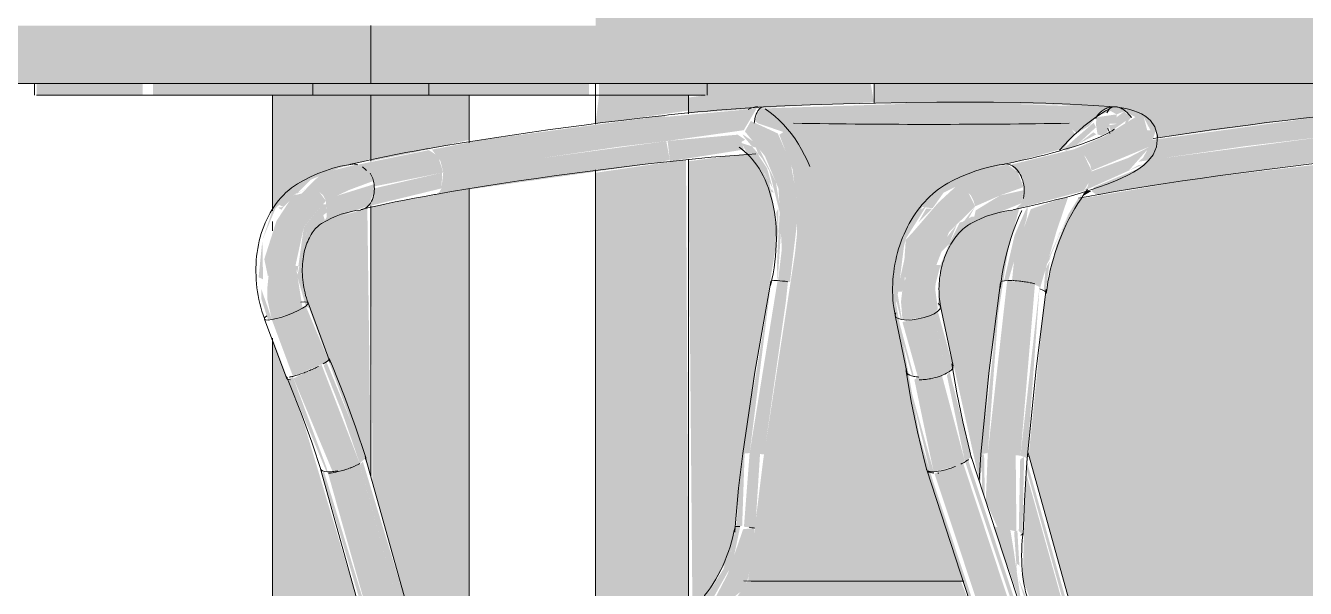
# Model space of a CAD drawing. Header units: inches. Extents: x -23034 to -8288, y -132 to 853.
# Drawn here: x -19240.32 to -19212.73, y 17.87 to 30 of the extents above; entities that cross this region are included whole.
import ezdxf

# ---------------------------------------------------------------- set-up
doc = ezdxf.new("R2010")
doc.units = ezdxf.units.IN
doc.header["$MEASUREMENT"] = 0
for name, color, linetype, lineweight in [('A-DOOR', 31, 'Continuous', 9), ('A-GLAZ-CWMG', 51, 'Continuous', 9), ('I-FURN', 30, 'Continuous', 9)]:
    doc.layers.add(name, color=color, linetype=linetype, lineweight=lineweight)

# ---------------------------------------------------------------- blocks, each defined once
blk = doc.blocks.new('HermanMiller_Collection_Air-Chair_SideChair_Arms - Arms-V30-Section 8')
at = {"layer": 'I-FURN'}
for points in [[(-26088.902, 27.515), (-26087.261, 27.746), (-26086.984, 28.213), (-26088.957, 28.032), (-26088.916, 27.644)], [(-26080.061, 27.694), (-26079.818, 27.837), (-26079.614, 28.092), (-26079.448, 28.25), (-26082.874, 28.344), (-26086.915, 28.213), (-26087.027, 27.95), (-26086.952, 27.893), (-26086.381, 27.7), (-26086.138, 27.9), (-26080.213, 27.779), (-26080.096, 27.695), (-26080.071, 27.694)], [(-26079.04, 27.851), (-26078.911, 28.025), (-26079.062, 28.15), (-26079.226, 28.024), (-26079.231, 27.88), (-26079.392, 27.851), (-26079.35, 27.721), (-26079.03, 27.946)], [(-26093.739, 26.836), (-26089.954, 27.389), (-26088.902, 27.515), (-26088.959, 28.063), (-26092.89, 27.538), (-26093.981, 27.328), (-26093.8, 27.086), (-26093.746, 26.874)], [(-26086.264, 24.475), (-26086.104, 25.825), (-26086.138, 26.424), (-26086.253, 27.056), (-26086.528, 27.677), (-26087.108, 27.945), (-26087.236, 27.72), (-26086.805, 27.19), (-26086.512, 26.493), (-26086.44, 25.188), (-26086.521, 24.505), (-26086.268, 24.475)], [(-26079.764, 26.875), (-26078.495, 27.401), (-26078.375, 27.75), (-26078.563, 27.744), (-26078.639, 28.025), (-26078.765, 28.061), (-26079.496, 27.611), (-26080.136, 27.338), (-26079.906, 27.19), (-26079.793, 27.002)], [(-26079.373, 27.699), (-26079.031, 27.945), (-26079.022, 28.032), (-26079.213, 27.851)], [(-26080.089, 27.662), (-26080.167, 27.699), (-26080.113, 27.672)], [(-26095.227, 26.535), (-26093.739, 26.836), (-26093.852, 27.191), (-26094.048, 27.317), (-26095.579, 27.004), (-26095.293, 26.781), (-26095.229, 26.575)], [(-26093.875, 26.373), (-26089.055, 27.053), (-26088.856, 27.114), (-26088.93, 27.511), (-26092.95, 26.965), (-26093.739, 26.836), (-26093.775, 26.493), (-26093.819, 26.418)], [(-26081.217, 26.52), (-26079.764, 26.875), (-26079.929, 27.219), (-26080.136, 27.338), (-26081.514, 27.001), (-26081.289, 26.768), (-26081.243, 26.648)], [(-26096.267, 26.222), (-26095.763, 26.46), (-26095.246, 26.652), (-26095.354, 26.878), (-26095.482, 26.956), (-26095.617, 27.005), (-26096.347, 26.822), (-26096.592, 26.591), (-26096.324, 26.339)], [(-26095.37, 26.104), (-26093.775, 26.493), (-26093.762, 26.832), (-26095.225, 26.493), (-26095.283, 26.215), (-26095.345, 26.124)], [(-26082.271, 26.106), (-26081.728, 26.344), (-26081.231, 26.52), (-26081.352, 26.838), (-26081.572, 27.006), (-26082.122, 26.885), (-26082.625, 26.593), (-26082.366, 26.344), (-26082.308, 26.227)], [(-26081.324, 26.797), (-26081.447, 26.958), (-26081.339, 26.821), (-26081.332, 26.812)], [(-26081.408, 26.047), (-26079.932, 26.438), (-26079.776, 26.699), (-26079.764, 26.875), (-26081.217, 26.52), (-26081.275, 26.172), (-26081.396, 26.055)], [(-26096.361, 25.736), (-26095.345, 26.124), (-26095.224, 26.452), (-26095.23, 26.582), (-26096.033, 26.333), (-26096.267, 26.222), (-26096.248, 25.881), (-26096.294, 25.796)], [(-26082.363, 25.737), (-26081.275, 26.172), (-26081.234, 26.453), (-26081.737, 26.34), (-26082.261, 26.018), (-26082.312, 25.792)], [(-26087.282, 20.78), (-26087.134, 20.79), (-26086.683, 24.382), (-26087.28, 20.79)], [(-26086.821, 20.76), (-26086.356, 24.029), (-26086.308, 24.482), (-26086.531, 24.506), (-26087.134, 20.79), (-26086.824, 20.761)], [(-26081.296, 20.731), (-26080.983, 24.439), (-26081.582, 24.506), (-26082.001, 20.79), (-26081.326, 20.737)], [(-26081.151, 20.672), (-26080.885, 24.363), (-26080.888, 24.357), (-26081.296, 20.731), (-26081.168, 20.69)], [(-26082.131, 20.771), (-26082.001, 20.792), (-26081.74, 24.267), (-26082.129, 20.783)], [(-26096.977, 22.444), (-26096.323, 22.714), (-26096.77, 23.91), (-26097.332, 23.687), (-26097.433, 23.664), (-26096.983, 22.46)], [(-26096.323, 22.714), (-26096.214, 22.798), (-26096.701, 23.956), (-26096.77, 23.91), (-26096.33, 22.732)], [(-26083.477, 22.37), (-26082.989, 22.462), (-26082.888, 22.509), (-26083.156, 23.793), (-26083.629, 23.661), (-26083.84, 23.615), (-26083.508, 22.431), (-26083.481, 22.393)], [(-26082.888, 22.509), (-26082.749, 22.658), (-26083.079, 23.844), (-26083.156, 23.793), (-26083.073, 23.397)], [(-26083.596, 22.443), (-26083.608, 22.501), (-26083.929, 23.687), (-26083.967, 23.657), (-26083.629, 22.453), (-26083.6, 22.444)], [(-26096.119, 20.367), (-26095.748, 20.468), (-26095.537, 20.565), (-26096.361, 22.693), (-26096.966, 22.4), (-26096.122, 20.39)], [(-26095.537, 20.565), (-26095.408, 20.693), (-26096.256, 22.756), (-26096.315, 22.671), (-26095.908, 21.641)], [(-26096.231, 20.388), (-26096.251, 20.468), (-26096.983, 22.443), (-26097.08, 22.37), (-26096.257, 20.392)], [(-26083.236, 20.367), (-26083.172, 20.406), (-26083.748, 22.482), (-26083.238, 20.368)], [(-26083.162, 20.388), (-26082.583, 20.536), (-26082.534, 20.578), (-26082.502, 20.643), (-26082.989, 22.462), (-26083.48, 22.386), (-26083.501, 22.431), (-26083.583, 22.37), (-26083.168, 20.388)], [(-26082.492, 20.601), (-26082.358, 20.711), (-26082.826, 22.55), (-26082.881, 22.462), (-26082.492, 20.602)], [(-26087.436, 19.095), (-26087.347, 19.211), (-26087.295, 19.226), (-26087.241, 20.79), (-26087.264, 20.789), (-26087.425, 19.204)], [(-26087.011, 19.17), (-26086.91, 20.771), (-26087.134, 20.79), (-26087.256, 19.204), (-26087.021, 19.172)], [(-26082.064, 19.817), (-26082.08, 20.783), (-26082.134, 20.699), (-26082.122, 19.994), (-26082.072, 19.842)], [(-26081.383, 19.095), (-26081.399, 20.75), (-26082.001, 20.79), (-26082.044, 19.757), (-26081.798, 19.203), (-26081.386, 19.1)], [(-26081.254, 19.051), (-26081.217, 20.71), (-26081.302, 20.653), (-26081.332, 19.114), (-26081.28, 19.055)], [(-26075.728, 0), (-26082.534, 20.578), (-26082.949, 20.422), (-26083.149, 20.348), (-26076.383, 0), (-26075.823, 0)], [(-26075.563, 0), (-26082.421, 20.636), (-26082.48, 20.578), (-26075.652, 0), (-26075.567, 0)], [(-26076.59, 0), (-26076.472, 0), (-26083.242, 20.368), (-26083.284, 20.331), (-26076.612, 0)], [(-26087.758, 17.455), (-26087.267, 17.854), (-26087.161, 18.111), (-26087.036, 18.921), (-26087.039, 19.175), (-26087.274, 19.149), (-26087.61, 18.176), (-26087.942, 17.541), (-26087.779, 17.457)], [(-26081.299, 17.697), (-26081.438, 18.668), (-26081.519, 19.164), (-26081.864, 19.207), (-26081.345, 17.703)], [(-26082.563, 17.185), (-26082.283, 17.279), (-26082.583, 18.033), (-26087.182, 18.028), (-26087.393, 17.71), (-26087.599, 17.447), (-26082.713, 17.193)]]:
    blk.add_hatch(color=256, dxfattribs=at).paths.add_polyline_path(points, flags=0)
h = blk.add_hatch(color=256, dxfattribs=at)
h.paths.add_polyline_path([(-26079.224, 28.087), (-26079.015, 28.169), (-26079.448, 28.216)], flags=0)
h.paths.add_polyline_path([(-26079.547, 27.633), (-26079.428, 27.699), (-26079.373, 27.884), (-26079.231, 27.885), (-26079.224, 28.087), (-26079.659, 28.026), (-26079.669, 27.864), (-26079.633, 27.653)], flags=0)
h = blk.add_hatch(color=256, dxfattribs=at)
h.paths.add_polyline_path([(-26084.677, 18.028), (-26082.531, 18.035), (-26083.463, 21.12), (-26083.979, 24.022), (-26083.929, 24.266), (-26083.85, 24.271), (-26083.84, 24.321), (-26083.759, 24.321), (-26083.797, 24.567), (-26083.898, 24.536), (-26083.981, 24.612), (-26083.762, 25.42), (-26083.415, 26.093), (-26083.212, 26.068), (-26083.188, 26.068), (-26082.956, 26.397), (-26081.884, 26.937), (-26080.358, 27.356), (-26080.13, 27.679), (-26080.22, 27.808), (-26080.33, 27.901), (-26085.684, 27.894), (-26086.166, 27.877), (-26086.493, 27.647), (-26086.208, 26.902), (-26086.126, 26.268), (-26086.11, 25.535), (-26086.156, 25.094), (-26086.838, 20.667), (-26087.166, 18.034), (-26084.735, 18.028)], flags=0)
h.paths.add_polyline_path([(-26082.165, 20.124), (-26081.953, 22.655), (-26081.55, 25.24), (-26081.319, 26.068), (-26082.27, 25.884), (-26082.347, 25.884), (-26082.552, 25.768), (-26082.603, 25.758), (-26082.837, 25.291), (-26083.019, 24.845), (-26083.074, 23.982), (-26082.996, 23.844), (-26082.17, 20.141)], flags=0)
h.paths.add_polyline_path([(-26083.797, 24.968), (-26083.615, 25.549), (-26083.768, 25.385), (-26083.795, 25)], flags=0)
h = blk.add_hatch(color=256, dxfattribs=at)
h.paths.add_polyline_path([(-26081.649, 24.499), (-26081.557, 24.507), (-26081.164, 25.849), (-26081.132, 26.114), (-26081.189, 26.018), (-26081.422, 25.487), (-26081.648, 24.506)], flags=0)
h.paths.add_polyline_path([(-26079.857, 27.808), (-26080.163, 27.577), (-26079.87, 27.797)], flags=0)
h.paths.add_polyline_path([(-26080.374, 27.338), (-26080.311, 27.301), (-26080.074, 27.435), (-26079.669, 27.809), (-26079.72, 27.909), (-26080.374, 27.338)], flags=0)
h = blk.add_hatch(color=256, dxfattribs=at)
h.paths.add_polyline_path([(-26088.851, 27.078), (-26087.255, 27.329), (-26087.311, 27.494), (-26087.229, 27.541), (-26087.393, 27.65), (-26088.902, 27.515), (-26088.856, 27.114)], flags=0)
h.paths.add_polyline_path([(-26086.96, 27.265), (-26086.974, 27.329), (-26086.961, 27.269)], flags=0)
h = blk.add_hatch(color=256, dxfattribs=at)
h.paths.add_polyline_path([(-26086.544, 24.944), (-26086.509, 25.535), (-26086.537, 25.108), (-26086.54, 25.029)], flags=0)
h.paths.add_polyline_path([(-26086.654, 24.501), (-26086.645, 24.507), (-26086.653, 24.506)], flags=0)
h.paths.add_polyline_path([(-26086.998, 27.371), (-26087.31, 27.47), (-26087.2, 27.27), (-26086.808, 26.81), (-26086.634, 26.493), (-26086.761, 26.932), (-26086.933, 27.19), (-26086.983, 27.329)], flags=0)
h.paths.add_polyline_path([(-26086.528, 24.506), (-26086.44, 25.836), (-26086.569, 26.628), (-26086.979, 27.45), (-26087.285, 27.658), (-26087.262, 27.61), (-26086.864, 27.138), (-26086.712, 26.875), (-26086.486, 25.975), (-26086.546, 24.845), (-26086.531, 24.506)], flags=0)
h.paths.add_polyline_path([(-26086.514, 25.57), (-26086.512, 26.062), (-26086.563, 25.975), (-26086.533, 25.72)], flags=0)
h = blk.add_hatch(color=256, dxfattribs=at)
h.paths.add_polyline_path([(-26080.878, 24.327), (-26080.518, 25.573), (-26080.261, 26.327), (-26081.072, 26.047), (-26081.415, 25.133), (-26081.478, 24.507), (-26080.97, 24.41), (-26080.886, 24.372), (-26080.881, 24.328)], flags=0)
h.paths.add_polyline_path([(-26080.074, 27.435), (-26079.657, 27.659), (-26079.728, 27.699), (-26080.027, 27.471)], flags=0)
h.paths.add_polyline_path([(-26079.432, 27.677), (-26079.399, 27.756), (-26079.428, 27.699)], flags=0)
h = blk.add_hatch(color=256, dxfattribs=at)
h.paths.add_polyline_path([(-26078.964, 26.873), (-26078.656, 27.007), (-26078.753, 26.993), (-26078.91, 26.904)], flags=0)
h.paths.add_polyline_path([(-26079.932, 26.438), (-26078.962, 26.875), (-26078.495, 27.401), (-26078.974, 27.149), (-26079.764, 26.858), (-26079.851, 26.52)], flags=0)
h = blk.add_hatch(color=256, dxfattribs=at)
h.paths.add_polyline_path([(-26097.181, 26.093), (-26097.298, 26.079), (-26097.226, 26.032), (-26097.191, 26.079)], flags=0)
h.paths.add_polyline_path([(-26097.433, 23.665), (-26096.863, 23.859), (-26096.77, 23.91), (-26096.92, 24.845), (-26096.741, 25.667), (-26096.267, 26.222), (-26096.492, 26.53), (-26096.592, 26.591), (-26096.786, 26.383), (-26096.977, 26.335), (-26097.334, 25.789), (-26097.595, 24.968), (-26097.518, 24.602), (-26097.503, 24.612), (-26097.533, 24.321), (-26097.533, 24.12), (-26097.438, 23.687)], flags=0)
h = blk.add_hatch(color=256, dxfattribs=at)
h.paths.add_polyline_path([(-26082.625, 26.593), (-26082.759, 26.589), (-26082.726, 26.533)], flags=0)
h.paths.add_polyline_path([(-26083.748, 23.657), (-26083.257, 23.747), (-26083.156, 23.793), (-26083.107, 24.845), (-26082.837, 25.55), (-26082.271, 26.106), (-26082.442, 26.448), (-26082.625, 26.593), (-26083.073, 26.179), (-26083.615, 25.549), (-26083.708, 25.356), (-26083.895, 24.535), (-26083.766, 24.577), (-26083.84, 24.321), (-26083.871, 24.051), (-26083.84, 23.665), (-26083.755, 23.657)], flags=0)
h.paths.add_polyline_path([(-26083.491, 25.768), (-26083.2, 26.058), (-26083.328, 26.058), (-26083.48, 25.789)], flags=0)
h = blk.add_hatch(color=256, dxfattribs=at)
h.paths.add_polyline_path([(-26083.85, 23.665), (-26083.965, 24.342), (-26084.012, 24.245), (-26083.876, 23.672)], flags=0)
h.paths.add_polyline_path([(-26083.896, 24.535), (-26083.797, 25.324), (-26083.981, 24.612)], flags=0)
h.paths.add_polyline_path([(-26083.766, 25.41), (-26083.318, 26.124), (-26083.462, 26.02), (-26083.762, 25.42)], flags=0)
h.paths.add_polyline_path([(-26083.225, 26.276), (-26082.956, 26.445), (-26083.1, 26.38), (-26083.2, 26.297)], flags=0)
h = blk.add_hatch(color=256, dxfattribs=at)
h.paths.add_polyline_path([(-26097.514, 23.657), (-26097.438, 23.687), (-26097.658, 24.321), (-26097.658, 24.109), (-26097.516, 23.665)], flags=0)
h.paths.add_polyline_path([(-26097.623, 24.535), (-26097.636, 25.385), (-26097.718, 24.577)], flags=0)
h.paths.add_polyline_path([(-26097.636, 25.385), (-26097.341, 26.093), (-26097.422, 26.005), (-26097.629, 25.41)], flags=0)
h = blk.add_hatch(color=256, dxfattribs=at)
h.paths.add_polyline_path([(-26096.729, 25.392), (-26096.601, 25.774), (-26096.741, 25.667)], flags=0)
h.paths.add_polyline_path([(-26096.494, 25.803), (-26096.228, 25.985), (-26096.267, 26.064), (-26096.336, 25.985)], flags=0)
h = blk.add_hatch(color=256, dxfattribs=at)
h.paths.add_polyline_path([(-26082.999, 25.127), (-26082.837, 25.291), (-26082.668, 25.716), (-26082.88, 25.44)], flags=0)
h.paths.add_polyline_path([(-26083.159, 24.308), (-26083.019, 24.845), (-26083.107, 24.845), (-26083.16, 24.504), (-26083.159, 24.408)], flags=0)
h.paths.add_polyline_path([(-26083.156, 23.793), (-26083.077, 23.894), (-26083.127, 24.273), (-26083.159, 24.308)], flags=0)
h.paths.add_polyline_path([(-26082.482, 25.724), (-26082.271, 26.106), (-26082.535, 25.758)], flags=0)
h = blk.add_hatch(color=256, dxfattribs=at)
h.paths.add_polyline_path([(-26080.754, 24.26), (-26080.665, 24.919), (-26080.755, 24.757), (-26080.797, 24.291), (-26080.768, 24.27)], flags=0)
h.paths.add_polyline_path([(-26080.518, 25.445), (-26080.388, 25.611), (-26080.398, 25.621)], flags=0)
h.paths.add_polyline_path([(-26080.725, 24.861), (-26080.26, 25.943), (-26080.714, 24.939)], flags=0)
h = blk.add_hatch(color=256, dxfattribs=at)
h.paths.add_polyline_path([(-26090.247, 0), (-26090.059, 0), (-26090.059, 0.876), (-26094.223, 15.735), (-26094.925, 15.701), (-26090.461, 0), (-26090.359, 0)], flags=0)
h.paths.add_polyline_path([(-26094.704, 17.539), (-26095.546, 20.56), (-26096.111, 20.368), (-26096.222, 20.357), (-26095.425, 17.539), (-26094.718, 17.539)], flags=0)
h = blk.add_hatch(color=256, dxfattribs=at)
h.paths.add_polyline_path([(-26089.645, 0), (-26089.727, 0.01), (-26089.651, 0)], flags=0)
h.paths.add_polyline_path([(-26090.055, 0.861), (-26090.059, 1.485), (-26094.114, 15.73), (-26094.184, 15.675), (-26090.059, 0.876)], flags=0)
h.paths.add_polyline_path([(-26094.694, 17.539), (-26094.537, 17.55), (-26095.472, 20.608), (-26095.537, 20.53), (-26094.704, 17.539)], flags=0)
h = blk.add_hatch(color=256, dxfattribs=at)
h.paths.add_polyline_path([(-26090.682, 0), (-26090.548, 0), (-26095.03, 15.773), (-26095.058, 15.701), (-26090.823, 0.507)], flags=0)
h.paths.add_polyline_path([(-26095.437, 17.539), (-26096.311, 20.399), (-26096.356, 20.357), (-26095.513, 17.539), (-26095.447, 17.539)], flags=0)
h = blk.add_hatch(color=256, dxfattribs=at)
h.paths.add_polyline_path([(-26088.058, 17.521), (-26087.971, 17.577), (-26087.508, 18.397), (-26087.336, 19.21), (-26087.413, 19.204), (-26087.699, 18.29), (-26088.052, 17.726), (-26088.088, 17.56)], flags=0)
h.paths.add_polyline_path([(-26087.699, 18.396), (-26087.526, 18.686), (-26087.618, 18.654), (-26087.699, 18.397)], flags=0)
h.paths.add_polyline_path([(-26088.131, 17.674), (-26087.73, 18.29), (-26087.867, 18.115), (-26088.122, 17.688)], flags=0)
h = blk.add_hatch(color=256, dxfattribs=at)
h.paths.add_polyline_path([(-26081.317, 18.324), (-26081.363, 19.118), (-26081.433, 19.095), (-26081.368, 18.162), (-26081.369, 18.399), (-26081.33, 18.376)], flags=0)
h.paths.add_polyline_path([(-26081.142, 17.606), (-26081.343, 18.09), (-26081.208, 17.661)], flags=0)
for p, q in [((-26078.344, 27.627), (-26078.342, 27.605)), ((-26095.638, 27.021), (-26095.783, 27)), ((-26095.62, 26.014), (-26095.523, 26.027)), ((-26096.173, 22.742), (-26096.652, 24.025)), ((-26083.997, 23.751), (-26083.729, 22.465)), ((-26082.75, 22.669), (-26083.017, 23.952)), ((-26097.59, 23.678), (-26097.109, 22.392)), ((-26094.532, 17.536), (-26095.42, 20.719)), ((-26075.561, 0), (-26082.367, 20.741)), ((-26082.148, 20.756), (-26082.188, 20.194)), ((-26096.383, 20.451), (-26095.571, 17.539)), ((-26083.317, 20.429), (-26076.614, 0))]:
    blk.add_line(p, q, dxfattribs=at)
at = {"layer": 'I-FURN', "flags": 128}
for points in [[(-26086.835, 28.251), (-26087.031, 28.238), (-26087.229, 28.224), (-26087.43, 28.209), (-26087.633, 28.193), (-26087.838, 28.176), (-26088.045, 28.158), (-26088.254, 28.139), (-26088.463, 28.118), (-26088.673, 28.097), (-26088.883, 28.075), (-26088.959, 28.066)], [(-26079.256, 28.25), (-26079.725, 28.28), (-26080.222, 28.306), (-26080.747, 28.326), (-26081.297, 28.34), (-26081.874, 28.35), (-26082.476, 28.353), (-26083.102, 28.352), (-26083.75, 28.345), (-26084.421, 28.332), (-26085.114, 28.314), (-26085.826, 28.291), (-26086.557, 28.263), (-26086.834, 28.251)], [(-26086.797, 28.206), (-26086.692, 28.13), (-26086.592, 28.048), (-26086.496, 27.961), (-26086.404, 27.868), (-26086.316, 27.77), (-26086.233, 27.667), (-26086.155, 27.559), (-26086.082, 27.447), (-26086.013, 27.331), (-26085.949, 27.211), (-26085.89, 27.088), (-26085.836, 26.961)], [(-26079.343, 28.231), (-26079.463, 28.162), (-26079.582, 28.087), (-26079.699, 28.007), (-26079.814, 27.921), (-26079.927, 27.831), (-26080.037, 27.736), (-26080.145, 27.637), (-26080.25, 27.533), (-26080.353, 27.425), (-26080.453, 27.313)], [(-26078.344, 27.627), (-26078.4, 27.817), (-26078.494, 27.954), (-26078.593, 28.041), (-26078.684, 28.098), (-26078.77, 28.137), (-26078.852, 28.167), (-26078.936, 28.191), (-26079.022, 28.211), (-26079.111, 28.228), (-26079.205, 28.243), (-26079.232, 28.247)], [(-26094.08, 27.348), (-26093.729, 27.409), (-26093.371, 27.468), (-26093.006, 27.527), (-26092.634, 27.585), (-26092.256, 27.642), (-26091.874, 27.698), (-26091.486, 27.753), (-26091.095, 27.806), (-26090.7, 27.858), (-26090.302, 27.909), (-26089.902, 27.958), (-26089.501, 28.005), (-26089.098, 28.051), (-26088.959, 28.066)], [(-26079.27, 27.769), (-26079.284, 27.758), (-26079.322, 27.731), (-26079.384, 27.695), (-26079.467, 27.652), (-26079.57, 27.605), (-26079.691, 27.555), (-26079.829, 27.502), (-26079.984, 27.447), (-26080.155, 27.391), (-26080.338, 27.335)], [(-26078.342, 27.605), (-26078.364, 27.389), (-26078.439, 27.218), (-26078.534, 27.092), (-26078.636, 26.996), (-26078.744, 26.915), (-26078.859, 26.843), (-26078.983, 26.776), (-26079.118, 26.712), (-26079.265, 26.648), (-26079.424, 26.586), (-26079.596, 26.523), (-26079.781, 26.461), (-26079.979, 26.398), (-26080.05, 26.377)], [(-26095.739, 27.012), (-26095.558, 27.054), (-26095.369, 27.096), (-26095.174, 27.138), (-26094.971, 27.18), (-26094.762, 27.222), (-26094.546, 27.263), (-26094.324, 27.304), (-26094.097, 27.345), (-26094.08, 27.348)], [(-26087.361, 27.38), (-26087.302, 27.337), (-26087.244, 27.29), (-26087.188, 27.239), (-26087.133, 27.183), (-26087.079, 27.123), (-26087.028, 27.059), (-26086.978, 26.991), (-26086.931, 26.918), (-26086.885, 26.842), (-26086.842, 26.761), (-26086.802, 26.676), (-26086.764, 26.587), (-26086.729, 26.495), (-26086.697, 26.399), (-26086.668, 26.299), (-26086.642, 26.196), (-26086.619, 26.091), (-26086.6, 25.982), (-26086.584, 25.87), (-26086.572, 25.756), (-26086.564, 25.64), (-26086.559, 25.521), (-26086.558, 25.401), (-26086.56, 25.279), (-26086.567, 25.156), (-26086.577, 25.032), (-26086.591, 24.907), (-26086.608, 24.781), (-26086.63, 24.655), (-26086.655, 24.529), (-26086.684, 24.402)], [(-26080.338, 27.335), (-26080.468, 27.296), (-26080.608, 27.258), (-26080.758, 27.219), (-26080.916, 27.179), (-26081.083, 27.139), (-26081.258, 27.099), (-26081.442, 27.058), (-26081.633, 27.018), (-26081.647, 27.015)], [(-26093.907, 26.363), (-26093.562, 26.423), (-26093.209, 26.482), (-26092.849, 26.54), (-26092.482, 26.597), (-26092.11, 26.653), (-26091.732, 26.708), (-26091.349, 26.762), (-26090.962, 26.815), (-26090.571, 26.867), (-26090.178, 26.917), (-26089.783, 26.965), (-26089.385, 27.012), (-26088.987, 27.057), (-26088.85, 27.072)], [(-26087.003, 27.238), (-26087.165, 27.226), (-26087.361, 27.212), (-26087.559, 27.196), (-26087.76, 27.179), (-26087.962, 27.162), (-26088.166, 27.143), (-26088.371, 27.123), (-26088.577, 27.102), (-26088.783, 27.08), (-26088.85, 27.072)], [(-26095.783, 27), (-26095.95, 26.968), (-26096.115, 26.926), (-26096.278, 26.874), (-26096.439, 26.814), (-26096.596, 26.744), (-26096.75, 26.666), (-26096.878, 26.592)], [(-26081.582, 27.021), (-26081.752, 26.997), (-26081.923, 26.963), (-26082.092, 26.921), (-26082.259, 26.869), (-26082.425, 26.809), (-26082.589, 26.74), (-26082.751, 26.662), (-26082.864, 26.602)], [(-26096.878, 26.592), (-26096.944, 26.55), (-26097.008, 26.504), (-26097.069, 26.455), (-26097.128, 26.402), (-26097.185, 26.348), (-26097.239, 26.29), (-26097.29, 26.23), (-26097.339, 26.167), (-26097.385, 26.102), (-26097.429, 26.036), (-26097.47, 25.967), (-26097.508, 25.896), (-26097.544, 25.824), (-26097.577, 25.75), (-26097.608, 25.675), (-26097.636, 25.598), (-26097.661, 25.52), (-26097.684, 25.441), (-26097.704, 25.361), (-26097.722, 25.28), (-26097.737, 25.197), (-26097.75, 25.115), (-26097.76, 25.031), (-26097.768, 24.947), (-26097.773, 24.863), (-26097.776, 24.778), (-26097.777, 24.693), (-26097.774, 24.607), (-26097.77, 24.522), (-26097.763, 24.437), (-26097.754, 24.352), (-26097.742, 24.267), (-26097.728, 24.182), (-26097.711, 24.098), (-26097.692, 24.015), (-26097.671, 23.932), (-26097.647, 23.85), (-26097.622, 23.768), (-26097.594, 23.688), (-26097.59, 23.678)], [(-26082.864, 26.602), (-26082.932, 26.563), (-26082.999, 26.52), (-26083.064, 26.474), (-26083.127, 26.425), (-26083.188, 26.374), (-26083.248, 26.32), (-26083.305, 26.264), (-26083.361, 26.205), (-26083.414, 26.144), (-26083.466, 26.081), (-26083.516, 26.016), (-26083.563, 25.948), (-26083.609, 25.879), (-26083.652, 25.809), (-26083.694, 25.736), (-26083.733, 25.662), (-26083.77, 25.587), (-26083.805, 25.51), (-26083.837, 25.432), (-26083.868, 25.353), (-26083.896, 25.273), (-26083.922, 25.191), (-26083.946, 25.109), (-26083.967, 25.027), (-26083.986, 24.943), (-26084.003, 24.859), (-26084.017, 24.774), (-26084.029, 24.69), (-26084.038, 24.604), (-26084.046, 24.519), (-26084.05, 24.434), (-26084.053, 24.349), (-26084.052, 24.264), (-26084.05, 24.179), (-26084.045, 24.094), (-26084.037, 24.01), (-26084.027, 23.927), (-26084.014, 23.844), (-26083.999, 23.762), (-26083.997, 23.751)], [(-26095.507, 26.039), (-26095.335, 26.079), (-26095.155, 26.119), (-26094.967, 26.16), (-26094.772, 26.2), (-26094.57, 26.24), (-26094.361, 26.281), (-26094.145, 26.321), (-26093.924, 26.36), (-26093.907, 26.363)], [(-26080.05, 26.377), (-26080.195, 26.334), (-26080.348, 26.292), (-26080.509, 26.25), (-26080.678, 26.208), (-26080.855, 26.165), (-26081.039, 26.123), (-26081.231, 26.081), (-26081.429, 26.039), (-26081.445, 26.036)], [(-26079.85, 26.468), (-26079.92, 26.372), (-26079.991, 26.27), (-26080.06, 26.164), (-26080.126, 26.056), (-26080.189, 25.944), (-26080.25, 25.831), (-26080.308, 25.715), (-26080.362, 25.597), (-26080.414, 25.477), (-26080.462, 25.355), (-26080.508, 25.233), (-26080.549, 25.109), (-26080.587, 24.984), (-26080.622, 24.858), (-26080.653, 24.732), (-26080.681, 24.605), (-26080.704, 24.479), (-26080.724, 24.353), (-26080.741, 24.228)], [(-26096.36, 25.737), (-26096.255, 25.796), (-26096.15, 25.849), (-26096.043, 25.895), (-26095.935, 25.935), (-26095.825, 25.969), (-26095.715, 25.996), (-26095.62, 26.014)], [(-26082.381, 25.726), (-26082.263, 25.788), (-26082.144, 25.843), (-26082.025, 25.891), (-26081.906, 25.933), (-26081.787, 25.967), (-26081.669, 25.995), (-26081.552, 26.016), (-26081.469, 26.027)], [(-26081.269, 26.018), (-26081.275, 26.005), (-26081.338, 25.86), (-26081.396, 25.713), (-26081.451, 25.564), (-26081.501, 25.414), (-26081.548, 25.263), (-26081.59, 25.111), (-26081.627, 24.958), (-26081.661, 24.804), (-26081.69, 24.65), (-26081.714, 24.496), (-26081.734, 24.342)], [(-26096.652, 24.025), (-26096.671, 24.078), (-26096.688, 24.132), (-26096.704, 24.186), (-26096.718, 24.242), (-26096.731, 24.298), (-26096.742, 24.354), (-26096.752, 24.411), (-26096.76, 24.468), (-26096.767, 24.525), (-26096.772, 24.582), (-26096.775, 24.639), (-26096.777, 24.696), (-26096.777, 24.752), (-26096.775, 24.808), (-26096.772, 24.863), (-26096.767, 24.917), (-26096.76, 24.971), (-26096.753, 25.023), (-26096.743, 25.074), (-26096.733, 25.124), (-26096.72, 25.173), (-26096.707, 25.22), (-26096.692, 25.266), (-26096.676, 25.31), (-26096.66, 25.352), (-26096.642, 25.393), (-26096.623, 25.431), (-26096.603, 25.468), (-26096.583, 25.502), (-26096.562, 25.535), (-26096.54, 25.565), (-26096.519, 25.594), (-26096.496, 25.62), (-26096.474, 25.644), (-26096.452, 25.666), (-26096.429, 25.686), (-26096.407, 25.704), (-26096.384, 25.721), (-26096.362, 25.735), (-26096.36, 25.737)], [(-26083.017, 23.952), (-26083.027, 24.003), (-26083.035, 24.055), (-26083.042, 24.108), (-26083.047, 24.163), (-26083.05, 24.217), (-26083.052, 24.273), (-26083.053, 24.329), (-26083.051, 24.386), (-26083.048, 24.443), (-26083.044, 24.5), (-26083.038, 24.557), (-26083.03, 24.614), (-26083.02, 24.671), (-26083.009, 24.727), (-26082.997, 24.783), (-26082.983, 24.839), (-26082.967, 24.894), (-26082.95, 24.948), (-26082.932, 25.001), (-26082.912, 25.053), (-26082.891, 25.104), (-26082.869, 25.153), (-26082.845, 25.201), (-26082.821, 25.248), (-26082.795, 25.293), (-26082.769, 25.337), (-26082.741, 25.379), (-26082.713, 25.419), (-26082.685, 25.457), (-26082.655, 25.493), (-26082.626, 25.527), (-26082.595, 25.559), (-26082.565, 25.589), (-26082.535, 25.617), (-26082.504, 25.643), (-26082.474, 25.666), (-26082.444, 25.688), (-26082.414, 25.707), (-26082.385, 25.724), (-26082.381, 25.726)], [(-26086.68, 24.486), (-26087.023, 22.535), (-26087.282, 20.78)], [(-26081.73, 24.462), (-26081.975, 22.511), (-26082.148, 20.756)], [(-26081.152, 20.671), (-26080.958, 22.606), (-26080.739, 24.323)], [(-26096.808, 24.038), (-26096.728, 24.046), (-26096.675, 24.042), (-26096.652, 24.025)], [(-26096.652, 24.025), (-26096.652, 24.024), (-26096.661, 23.995), (-26096.701, 23.956), (-26096.77, 23.91)], [(-26083.071, 24.01), (-26083.034, 23.984), (-26083.016, 23.942), (-26083.031, 23.894), (-26083.079, 23.844), (-26083.156, 23.793)], [(-26097.59, 23.678), (-26097.59, 23.679), (-26097.581, 23.708), (-26097.541, 23.747)], [(-26096.77, 23.91), (-26096.863, 23.859), (-26096.973, 23.809), (-26097.093, 23.761), (-26097.216, 23.719), (-26097.332, 23.687), (-26097.433, 23.665)], [(-26083.85, 23.665), (-26083.929, 23.687), (-26083.98, 23.719), (-26083.998, 23.761), (-26083.983, 23.809)], [(-26083.156, 23.793), (-26083.257, 23.747), (-26083.375, 23.708), (-26083.501, 23.679), (-26083.629, 23.661), (-26083.748, 23.657), (-26083.85, 23.665)], [(-26097.433, 23.665), (-26097.514, 23.657), (-26097.567, 23.661), (-26097.59, 23.678)], [(-26095.409, 20.698), (-26095.629, 21.355), (-26095.868, 22.009), (-26096.126, 22.66), (-26096.195, 22.826)], [(-26082.775, 22.71), (-26082.667, 22.087), (-26082.538, 21.461), (-26082.39, 20.832), (-26082.349, 20.672)], [(-26096.362, 20.394), (-26096.573, 21.025), (-26096.802, 21.653), (-26097.051, 22.279), (-26097.117, 22.438)], [(-26083.763, 22.554), (-26083.649, 21.901), (-26083.515, 21.246), (-26083.36, 20.589), (-26083.317, 20.421)], [(-26087.282, 20.78), (-26087.371, 20.034), (-26087.44, 19.284), (-26087.454, 19.086)], [(-26081.237, 19.041), (-26081.212, 19.763), (-26081.167, 20.482), (-26081.152, 20.671)], [(-26087.449, 19.197), (-26087.471, 19.09), (-26087.496, 18.983), (-26087.524, 18.877), (-26087.556, 18.771), (-26087.591, 18.667), (-26087.63, 18.563), (-26087.671, 18.461), (-26087.715, 18.361), (-26087.763, 18.262), (-26087.813, 18.166), (-26087.866, 18.071), (-26087.922, 17.979), (-26087.98, 17.889), (-26088.041, 17.802), (-26088.104, 17.718), (-26088.122, 17.694)], [(-26081.112, 17.551), (-26081.138, 17.631), (-26081.162, 17.714), (-26081.185, 17.8), (-26081.204, 17.889), (-26081.222, 17.981), (-26081.237, 18.076), (-26081.249, 18.174), (-26081.259, 18.274), (-26081.266, 18.376), (-26081.27, 18.48), (-26081.271, 18.585), (-26081.27, 18.692), (-26081.265, 18.801), (-26081.258, 18.91), (-26081.248, 19.02), (-26081.245, 19.052)]]:
    blk.add_lwpolyline(points, dxfattribs=at)
at = {"layer": 'I-FURN'}
for centre, major_axis, ratio, start_param, end_param in [((-26087.079, 27.793), (0.282, 0.413), 0.716528, 0.447546, 0.971145), ((-26079.102, 27.793), (-0.241, 0.438), 0.575844, 5.706994, 6.754191), ((-26079.102, 27.793), (-0.241, 0.438), 0.575844, 4.921595, 5.706994), ((-26170.073, 76.171), (-127.201, 35.356), 0.258686, 2.360391, 2.424114), ((-26079.102, 27.793), (-0.241, 0.438), 0.575844, 1.269226, 1.516522), ((-26095.623, 26.525), (-0.116, 0.486), 0.74611, 6.118032, 6.379831), ((-26095.623, 26.525), (-0.116, 0.486), 0.74611, 5.856232, 6.118032), ((-26095.581, 26.524), (-0.057, 0.497), 0.711436, 0, 0.034696), ((-26095.623, 26.525), (-0.116, 0.486), 0.74611, 5.332633, 5.594433), ((-26095.581, 26.524), (-0.057, 0.497), 0.711436, 4.747085, 5.270683), ((-26081.546, 26.525), (-0.101, 0.49), 0.647666, 6.139019, 6.400818), ((-26081.546, 26.525), (-0.101, 0.49), 0.647666, 4.568222, 6.139019), ((-26095.581, 26.524), (-0.057, 0.497), 0.711436, 3.176288, 4.747085), ((-26081.546, 26.525), (-0.101, 0.49), 0.647666, 4.044624, 4.568222), ((-26086.189, 24.392), (-0.491, 0.093), 0.137076, 5.506742, 6.553939), ((-26086.189, 24.392), (-0.491, 0.093), 0.137076, 4.983143, 5.506742), ((-26081.235, 24.392), (-0.495, 0.07), 0.185134, 5.514905, 6.283185), ((-26081.235, 24.392), (-0.495, 0.07), 0.185134, 5.253106, 5.481769), ((-26081.235, 24.392), (-0.495, 0.07), 0.185134, 4.991307, 5.22303), ((-26081.235, 24.392), (-0.495, 0.07), 0.185134, 4.729507, 4.963895), ((-26081.235, 24.392), (-0.495, 0.07), 0.185134, 4.467708, 4.697766), ((-26081.235, 24.392), (-0.495, 0.07), 0.185134, 4.205908, 4.438084), ((-26081.237, 24.285), (-0.497, 0.057), 0.234229, 3.141593, 3.929717), ((-26096.656, 22.632), (0.461, 0.194), 0.144221, 4.938972, 5.173328), ((-26096.656, 22.632), (0.461, 0.194), 0.144221, 5.435127, 6.482325), ((-26083.24, 22.567), (0.49, 0.102), 0.343411, 5.438435, 6.223833), ((-26096.641, 22.567), (0.468, 0.175), 0.191458, 2.867759, 3.653157), ((-26096.656, 22.632), (0.461, 0.194), 0.144221, 3.078933, 3.141593), ((-26096.656, 22.632), (0.461, 0.194), 0.144221, 3.602532, 3.864331), ((-26096.656, 22.632), (0.461, 0.194), 0.144221, 3.869754, 4.12613), ((-26096.656, 22.632), (0.461, 0.194), 0.144221, 4.135191, 4.38793), ((-26096.656, 22.632), (0.461, 0.194), 0.144221, 4.413069, 4.649729), ((-26096.656, 22.632), (0.461, 0.194), 0.144221, 4.676637, 4.911529), ((-26083.269, 22.632), (0.494, 0.078), 0.383229, 2.881946, 3.929143), ((-26083.269, 22.632), (0.494, 0.078), 0.383229, 3.929143, 4.190943), ((-26083.24, 22.567), (0.49, 0.102), 0.343411, 4.129438, 4.391238), ((-26083.24, 22.567), (0.49, 0.102), 0.343411, 4.395981, 4.653037), ((-26083.24, 22.567), (0.49, 0.102), 0.343411, 4.65939, 5.438435), ((-26095.885, 20.546), (0.476, 0.152), 0.239355, 5.975762, 6.237561), ((-26095.901, 20.585), (0.482, 0.134), 0.301377, 3.092231, 3.877629), ((-26095.885, 20.546), (0.476, 0.152), 0.239355, 4.143166, 4.643973), ((-26095.885, 20.546), (0.476, 0.152), 0.239355, 4.666765, 4.906423), ((-26095.885, 20.546), (0.476, 0.152), 0.239355, 4.928564, 5.168212), ((-26095.885, 20.546), (0.476, 0.152), 0.239355, 5.190364, 5.452163), ((-26082.842, 20.585), (0.475, 0.156), 0.256017, 3.107146, 3.141593), ((-26082.833, 20.546), (0.484, 0.125), 0.295373, 3.110926, 3.141593), ((-26082.842, 20.585), (0.475, 0.156), 0.256017, 3.892544, 4.411106), ((-26082.842, 20.585), (0.475, 0.156), 0.256017, 4.416143, 4.67524), ((-26082.842, 20.585), (0.475, 0.156), 0.256017, 4.677942, 4.939056), ((-26082.842, 20.585), (0.475, 0.156), 0.256017, 5.201541, 5.454415), ((-26082.842, 20.585), (0.475, 0.156), 0.256017, 5.463341, 5.72514), ((-26095.901, 20.585), (0.482, 0.134), 0.301377, 3.897225, 4.139429), ((-26095.885, 20.546), (0.476, 0.152), 0.239355, 3.881367, 4.116307), ((-26095.901, 20.585), (0.482, 0.134), 0.301377, 4.154387, 4.401228), ((-26082.842, 20.585), (0.475, 0.156), 0.256017, 3.368945, 3.892544), ((-26082.833, 20.546), (0.484, 0.125), 0.295373, 3.372726, 3.896324), ((-26082.833, 20.546), (0.484, 0.125), 0.295373, 4.115987, 4.158124), ((-26086.958, 19.106), (-0.492, 0.091), 0.107353, 5.646472, 6.170071), ((-26086.958, 19.106), (-0.492, 0.091), 0.107353, 4.861074, 5.122874), ((-26081.742, 19.106), (-0.497, 0.055), 0.180952, 2.750976, 3.274575), ((-26081.737, 19.052), (-0.5, 0.01), 0.069551, 3.143411, 3.405211), ((-26081.737, 19.052), (-0.5, 0.01), 0.069551, 2.881612, 3.141593)]:
    blk.add_ellipse(centre, major_axis=major_axis, ratio=ratio, start_param=start_param, end_param=end_param, dxfattribs=at)
for points, knots in [([(-26087.035, 27.899), (-26087.031, 27.935), (-26087.015, 28.038), (-26086.971, 28.15), (-26086.913, 28.22), (-26086.88, 28.24), (-26086.863, 28.245)], [-0.7142857, -0.7142857, -0.7142857, -0.7142857, -0.5714286, -0.2857143, -0.1428571, 0, 0, 0, 0]), ([(-26079.675, 28.002), (-26079.64, 28.066), (-26079.569, 28.15), (-26079.449, 28.22), (-26079.384, 28.24), (-26079.351, 28.245)], [-0.5714286, -0.5714286, -0.5714286, -0.5714286, -0.2857143, -0.1428571, 0, 0, 0, 0]), ([(-26087.262, 18.034), (-26086.389, 18.03), (-26084.785, 18.026), (-26083.23, 18.03), (-26082.516, 18.033)], [-0.9577074, -0.9577074, -0.9577074, -0.9577074, -0.5, -0.1071451, -0.1071451, -0.1071451, -0.1071451])]:
    blk.add_open_spline(points, degree=3, knots=knots, dxfattribs=at)
for points in [[(-26086.835, 28.251), (-26086.835, 28.251), (-26086.834, 28.251), (-26086.834, 28.251)], [(-26079.351, 28.245), (-26079.312, 28.252), (-26079.271, 28.252), (-26079.232, 28.247)], [(-26079.154, 28.228), (-26079.123, 28.217), (-26079.094, 28.202), (-26079.064, 28.184)]]:
    blk.add_open_spline(points, degree=3, dxfattribs=at)
blk = doc.blocks.new('Falcon 7700 Series Pedestal Base - 36_ Square Top x 30_ - Wheelchair Height-V35-Section 8')
at = {"layer": 'I-FURN'}
for points in [[(-26104.673, 28.75), (-26095.297, 28.75), (-26095.297, 30), (-26120.753, 30), (-26120.753, 28.75), (-26113.313, 28.75)], [(-26078.753, 28.75), (-26069.841, 28.75), (-26069.841, 30), (-26095.297, 30), (-26095.297, 28.75), (-26083.073, 28.75)], [(-26102.505, 28.5), (-26100.215, 28.5), (-26100.215, 28.75), (-26102.505, 28.75)], [(-26096.919, 28.5), (-26096.505, 28.5), (-26096.505, 28.75), (-26099.998, 28.75), (-26099.998, 28.5)], [(-26096.033, 28.5), (-26094.09, 28.5), (-26094.09, 28.75), (-26096.505, 28.75), (-26096.505, 28.5), (-26096.181, 28.5)], [(-26090.596, 28.5), (-26090.596, 28.75), (-26094.09, 28.75), (-26094.09, 28.5), (-26091.713, 28.5)], [(-26089.297, 28.5), (-26088.09, 28.5), (-26088.09, 28.75), (-26090.38, 28.75), (-26090.38, 28.5), (-26089.621, 28.5)]]:
    blk.add_hatch(color=256, dxfattribs=at).paths.add_polyline_path(points, flags=0)
h = blk.add_hatch(color=256, dxfattribs=at)
h.paths.add_polyline_path([(-26097.419, 0.75), (-26095.297, 0.75), (-26095.297, 15.785), (-26097.419, 15.885), (-26097.419, 1.402)], flags=0)
h.paths.add_polyline_path([(-26095.571, 17.539), (-26096.776, 21.547), (-26097.419, 23.264), (-26097.419, 17.54), (-26095.645, 17.539)], flags=0)
h.paths.add_polyline_path([(-26096.925, 24.821), (-26096.841, 24.821), (-26096.873, 24.651)], flags=0)
h.paths.add_polyline_path([(-26095.297, 20.278), (-26095.375, 26.1), (-26095.642, 25.985), (-26096.29, 25.803), (-26096.324, 25.92), (-26096.267, 26.064), (-26096.248, 26.152), (-26096.33, 26.148), (-26096.742, 25.663), (-26096.89, 24.616), (-26096.701, 23.956), (-26096.629, 23.91), (-26095.333, 20.406)], flags=0)
h.paths.add_polyline_path([(-26096.729, 25.392), (-26096.694, 25.703), (-26096.637, 25.667), (-26096.694, 25.496)], flags=0)
h.paths.add_polyline_path([(-26097.419, 26.011), (-26097.276, 26.135), (-26097.181, 26.093), (-26096.592, 26.681), (-26095.977, 26.935), (-26095.297, 27.128), (-26095.297, 28.5), (-26097.419, 28.5), (-26097.419, 26.043)], flags=0)
h.paths.add_polyline_path([(-26096.977, 26.335), (-26096.694, 26.482), (-26096.905, 26.383), (-26096.919, 26.374)], flags=0)
h = blk.add_hatch(color=256, dxfattribs=at)
h.paths.add_polyline_path([(-26093.176, 0.75), (-26093.176, 8.948), (-26095.099, 15.776), (-26095.297, 15.701), (-26095.297, 0.75)], flags=0)
h.paths.add_polyline_path([(-26093.176, 12.667), (-26093.176, 15.686), (-26094.014, 15.675), (-26093.957, 15.468)], flags=0)
h.paths.add_polyline_path([(-26094.534, 17.54), (-26093.176, 17.55), (-26093.176, 26.484), (-26095.297, 26.1), (-26095.263, 20.157), (-26094.537, 17.55)], flags=0)
h.paths.add_polyline_path([(-26095.297, 27.081), (-26094.337, 27.274), (-26093.176, 27.538), (-26093.176, 28.5), (-26095.297, 28.5), (-26095.297, 27.086)], flags=0)
for p, q in [((-26095.297, 28.75), (-26095.297, 30)), ((-26095.297, 28.75), (-26120.753, 28.75)), ((-26102.547, 28.75), (-26102.547, 28.5)), ((-26096.547, 28.75), (-26096.547, 28.5)), ((-26069.841, 28.75), (-26095.297, 28.75)), ((-26094.047, 28.5), (-26094.047, 28.75)), ((-26088.047, 28.5), (-26088.047, 28.75)), ((-26100.215, 28.5), (-26102.505, 28.5)), ((-26100.215, 28.5), (-26099.998, 28.5)), ((-26099.998, 28.5), (-26100.215, 28.5)), ((-26096.919, 28.5), (-26099.998, 28.5)), ((-26097.419, 26.011), (-26097.419, 28.5)), ((-26096.919, 28.5), (-26096.505, 28.5)), ((-26094.09, 28.5), (-26096.505, 28.5)), ((-26095.297, 28.5), (-26095.297, 27.081)), ((-26094.09, 28.5), (-26093.676, 28.5)), ((-26090.596, 28.5), (-26093.676, 28.5)), ((-26093.176, 27.476), (-26093.176, 28.5)), ((-26090.596, 28.5), (-26090.38, 28.5)), ((-26090.38, 28.5), (-26090.596, 28.5)), ((-26088.09, 28.5), (-26090.38, 28.5)), ((-26093.176, 17.548), (-26093.176, 26.484)), ((-26095.297, 26.118), (-26095.297, 20.277)), ((-26097.419, 25.575), (-26097.419, 25.776)), ((-26097.419, 17.54), (-26097.419, 23.264))]:
    blk.add_line(p, q, dxfattribs=at)
blk = doc.blocks.new('HermanMiller_Collection_Air-Chair_SideChair_Arms - Arms-V36-Section 8')
at = {"layer": 'I-FURN'}
for points in [[(-26078.75, 27.069), (-26076.458, 27.401), (-26074.598, 27.624), (-26074.649, 28.061), (-26078.448, 27.537), (-26078.655, 27.149), (-26078.705, 27.11)], [(-26079.63, 26.362), (-26076.313, 26.863), (-26074.544, 27.107), (-26074.598, 27.624), (-26078.549, 27.102), (-26078.759, 26.916), (-26079.171, 26.747), (-26079.709, 26.52), (-26079.765, 26.437), (-26079.698, 26.384)], [(-26075.47, 0), (-26075.337, 0), (-26081.17, 20.653), (-26081.156, 20.399), (-26075.563, 0.331)], [(-26075.47, 0), (-26081.183, 20.399), (-26081.246, 18.09), (-26080.851, 16.96), (-26080.582, 16.64), (-26080.515, 16.298), (-26080.579, 15.697), (-26079.57, 12.214), (-26075.558, 0)]]:
    blk.add_hatch(color=256, dxfattribs=at).paths.add_polyline_path(points, flags=0)
h = blk.add_hatch(color=256, dxfattribs=at)
h.paths.add_polyline_path([(-26080.02, 26.309), (-26079.898, 26.416), (-26080.011, 26.32)], flags=0)
h.paths.add_polyline_path([(-26079.955, 26.324), (-26079.765, 26.438), (-26079.857, 26.438), (-26079.947, 26.333)], flags=0)
h = blk.add_hatch(color=256, dxfattribs=at)
h.paths.add_polyline_path([(-26079.825, 12.993), (-26080.705, 15.842), (-26080.712, 15.697), (-26080.001, 13.528)], flags=0)
h.paths.add_polyline_path([(-26080.943, 17.002), (-26081.134, 17.371), (-26081.174, 17.223), (-26081.04, 17.043), (-26080.958, 17.009)], flags=0)
h.paths.add_polyline_path([(-26081.343, 18.09), (-26081.353, 18.465), (-26081.344, 18.109)], flags=0)
for p, q in [((-26081.101, 20.698), (-26081.138, 20.81)), ((-26075.336, 0), (-26081.111, 20.719))]:
    blk.add_line(p, q, dxfattribs=at)
at = {"layer": 'I-FURN', "flags": 128}
for points in [[(-26078.438, 27.568), (-26078.326, 27.585), (-26077.948, 27.642), (-26077.565, 27.698), (-26077.178, 27.753), (-26076.786, 27.806), (-26076.391, 27.858), (-26075.994, 27.909), (-26075.594, 27.958), (-26075.192, 28.005), (-26074.79, 28.051), (-26074.651, 28.066)], [(-26079.599, 26.363), (-26079.254, 26.423), (-26078.901, 26.482), (-26078.541, 26.54), (-26078.174, 26.597), (-26077.801, 26.653), (-26077.423, 26.708), (-26077.04, 26.762), (-26076.653, 26.815), (-26076.263, 26.867), (-26075.87, 26.917), (-26075.474, 26.965), (-26075.077, 27.012), (-26074.679, 27.057), (-26074.541, 27.072)], [(-26080.042, 26.283), (-26079.837, 26.321), (-26079.615, 26.36), (-26079.599, 26.363)]]:
    blk.add_lwpolyline(points, dxfattribs=at)
at = {"layer": 'I-FURN'}
blk.add_ellipse((-26081.577, 20.546), major_axis=(0.476, 0.152), ratio=0.239355, start_param=6.237561, end_param=6.499361, dxfattribs=at)
blk = doc.blocks.new('Door_Single_Storefront - one-827453-Section 8')
at = {"layer": 'A-DOOR'}
h = blk.add_hatch(color=256, dxfattribs=at)
h.paths.add_polyline_path([(-26068.958, 2), (-26062.96, 2), (-26064.273, 6), (-26074.723, 6), (-26074.675, 2), (-26068.999, 2)], flags=0)
h.paths.add_polyline_path([(-26087.272, 15.665), (-26087.149, 15.7), (-26087.071, 15.919), (-26087.204, 15.893), (-26087.27, 15.67)], flags=0)
h.paths.add_polyline_path([(-26088.348, 2), (-26088.231, 2.028), (-26087.357, 15.67), (-26087.275, 15.7), (-26087.357, 15.934), (-26088.453, 15.991), (-26088.453, 2)], flags=0)
h.paths.add_polyline_path([(-26086.944, 15.873), (-26086.825, 15.84), (-26086.93, 15.775)], flags=0)
h.paths.add_polyline_path([(-26078.753, 2), (-26077.268, 2), (-26078.581, 6), (-26084.453, 6), (-26084.453, 15.782), (-26086.944, 15.873), (-26087.038, 15.651), (-26086.441, 15.619), (-26087.233, 2), (-26086.441, 2)], flags=0)
h.paths.add_polyline_path([(-26053.265, 2), (-26053.265, 96), (-26088.453, 96), (-26088.453, 30), (-26084.453, 30), (-26084.453, 92), (-26057.265, 92), (-26057.265, 6), (-26063.223, 6), (-26061.82, 2), (-26061.254, 2)], flags=0)
h.paths.add_polyline_path([(-26075.888, 2), (-26075.741, 2), (-26075.772, 6), (-26077.009, 6), (-26075.895, 2)], flags=0)
h.paths.add_polyline_path([(-26088.453, 16.013), (-26088.305, 16.068), (-26088.224, 16.177), (-26088.405, 16.174), (-26088.453, 16.014)], flags=0)
h.paths.add_polyline_path([(-26088.083, 16.274), (-26088.083, 16.402), (-26088.128, 16.306)], flags=0)
h.paths.add_polyline_path([(-26087.78, 18.115), (-26087.843, 18.156), (-26087.768, 18.156)], flags=0)
h.paths.add_polyline_path([(-26088.281, 17.483), (-26088.06, 17.715), (-26087.586, 18.535), (-26087.504, 18.778), (-26087.366, 19.783), (-26086.978, 22.771), (-26086.514, 25.57), (-26086.712, 26.636), (-26086.988, 27.087), (-26087.185, 27.244), (-26088.453, 27.078), (-26088.367, 17.487), (-26088.346, 17.486)], flags=0)
h.paths.add_polyline_path([(-26086.614, 26.396), (-26086.691, 26.437), (-26086.651, 26.475)], flags=0)
h.paths.add_polyline_path([(-26088.453, 28.113), (-26086.221, 28.267), (-26084.453, 28.347), (-26084.525, 28.75), (-26088.09, 28.75), (-26088.09, 28.5), (-26088.453, 28.45), (-26088.453, 28.123)], flags=0)
h = blk.add_hatch(color=256, dxfattribs=at)
h.paths.add_polyline_path([(-26084.453, 6), (-26078.581, 6), (-26081.815, 15.697), (-26084.453, 15.675), (-26084.453, 6.09)], flags=0)
h.paths.add_polyline_path([(-26069.01, 6), (-26064.273, 6), (-26067.587, 15.877), (-26067.632, 15.801), (-26067.661, 15.689), (-26070.114, 15.781), (-26074.818, 15.938), (-26075.101, 15.777), (-26075.027, 15.619), (-26074.675, 15.619), (-26074.675, 6), (-26070.114, 6)], flags=0)
h.paths.add_polyline_path([(-26075.548, 15.63), (-26075.429, 15.697), (-26075.47, 15.783), (-26075.533, 15.697), (-26075.546, 15.637)], flags=0)
h.paths.add_polyline_path([(-26075.721, 6), (-26075.621, 15.637), (-26075.555, 15.697), (-26075.625, 15.71), (-26076.116, 15.697), (-26076.151, 15.606), (-26079.706, 15.675), (-26077.009, 6), (-26075.728, 6)], flags=0)
h.paths.add_polyline_path([(-26079.448, 28.216), (-26079.537, 28.091), (-26079.351, 28.16), (-26079.445, 28.215)], flags=0)
h.paths.add_polyline_path([(-26057.265, 6), (-26057.265, 92), (-26084.453, 92), (-26084.453, 30), (-26069.841, 30), (-26069.841, 28.75), (-26084.453, 28.75), (-26084.453, 28.324), (-26080.423, 28.299), (-26079.062, 28.15), (-26078.81, 28.026), (-26078.753, 28.058), (-26078.639, 28.025), (-26078.495, 27.746), (-26078.377, 27.744), (-26078.375, 27.572), (-26075.523, 27.958), (-26072.538, 28.223), (-26069.841, 28.316), (-26066.227, 28.304), (-26064.756, 28.184), (-26064.451, 28.025), (-26064.238, 27.933), (-26064.177, 27.671), (-26064.212, 27.418), (-26064.529, 27.395), (-26064.631, 27.338), (-26064.839, 27.178), (-26064.613, 27), (-26064.685, 26.83), (-26065.805, 26.198), (-26066.208, 25.242), (-26066.34, 24.702), (-26066.574, 23.266), (-26066.904, 19.83), (-26067.02, 19.016), (-26066.978, 19.009), (-26066.881, 17.812), (-26066.825, 17.371), (-26066.881, 17.152), (-26066.801, 17.055), (-26066.561, 16.975), (-26066.225, 16.512), (-26066.417, 15.816), (-26066.435, 15.793), (-26063.223, 6), (-26061.254, 6)], flags=0)
h.paths.add_polyline_path([(-26075.203, 15.619), (-26075.304, 15.697), (-26075.25, 15.619)], flags=0)
h.paths.add_polyline_path([(-26072.394, 26.537), (-26072.513, 26.693), (-26072.428, 26.594)], flags=0)
h.paths.add_polyline_path([(-26074.374, 17.453), (-26073.976, 17.483), (-26073.801, 17.548), (-26073.813, 17.633), (-26073.737, 17.676), (-26073.758, 17.711), (-26073.215, 18.846), (-26073.104, 19.33), (-26072.662, 22.819), (-26072.21, 25.802), (-26072.566, 26.901), (-26072.994, 27.228), (-26077.366, 26.716), (-26080.06, 26.261), (-26080.26, 25.943), (-26080.523, 25.257), (-26080.665, 24.649), (-26080.803, 23.828), (-26081.12, 20.728), (-26081.023, 20.399), (-26080.228, 17.549), (-26074.553, 17.475), (-26074.392, 17.455)], flags=0)
h.paths.add_polyline_path([(-26067.056, 18.094), (-26067.023, 18.506), (-26067.052, 18.405)], flags=0)
h.paths.add_polyline_path([(-26066.418, 24.798), (-26066.297, 25.048), (-26066.401, 24.845)], flags=0)
h.paths.add_polyline_path([(-26080.725, 24.861), (-26080.616, 25.055), (-26080.698, 24.939)], flags=0)
h.paths.add_polyline_path([(-26072.191, 25.726), (-26072.253, 25.726), (-26072.21, 25.8)], flags=0)
h.paths.add_polyline_path([(-26072.277, 26.686), (-26072.709, 27.255), (-26072.78, 27.181), (-26072.309, 26.72)], flags=0)
h.paths.add_polyline_path([(-26079.375, 27.698), (-26079.373, 27.792), (-26079.375, 27.699)], flags=0)
blk.add_line((-26084.453, 28.324), (-26084.453, 28.75), dxfattribs=at)
blk = doc.blocks.new('Rectangular Mullion - Rectangular Mullion 1-827470-Section 8')
at = {"layer": 'A-GLAZ-CWMG'}
h = blk.add_hatch(color=256, dxfattribs=at)
h.paths.add_polyline_path([(-26088.453, 2), (-26088.453, 15.991), (-26088.453, 16.014), (-26088.532, 16.128), (-26089.04, 15.988), (-26089.036, 15.658), (-26088.984, 15.643), (-26088.984, 2)], flags=0)
h.paths.add_polyline_path([(-26089.815, 15.671), (-26089.709, 15.697), (-26089.798, 15.777), (-26089.815, 15.674)], flags=0)
h.paths.add_polyline_path([(-26090.203, 2), (-26090.049, 2), (-26089.9, 15.665), (-26089.819, 15.697), (-26089.904, 15.774), (-26090.392, 15.622), (-26090.453, 15.468), (-26090.453, 2.896), (-26090.247, 2.158)], flags=0)
h.paths.add_polyline_path([(-26088.453, 17.429), (-26088.505, 27.114), (-26090.453, 26.83), (-26090.453, 17.566), (-26089.112, 17.507), (-26088.472, 17.431)], flags=0)
h.paths.add_polyline_path([(-26090.453, 27.884), (-26088.453, 28.169), (-26088.453, 28.5), (-26090.38, 28.5), (-26090.453, 27.903)], flags=0)
h.paths.add_polyline_path([(-26090.453, 30), (-26088.453, 30), (-26088.453, 96), (-26090.453, 96), (-26090.453, 38.912)], flags=0)
for p, q in [((-26090.453, 28.75), (-26090.453, 27.88)), ((-26088.453, 28.097), (-26088.453, 28.5)), ((-26088.453, 17.429), (-26088.453, 27.12)), ((-26090.453, 26.895), (-26090.453, 17.566))]:
    blk.add_line(p, q, dxfattribs=at)

msp = doc.modelspace()

# ---------------------------------------------------------------- block references
at = {"layer": 'A-DOOR'}
msp.add_blockref('Door_Single_Storefront - one-827453-Section 8', (6862.42236, 0), dxfattribs=at)
at = {"layer": 'A-GLAZ-CWMG'}
msp.add_blockref('Rectangular Mullion - Rectangular Mullion 1-827470-Section 8', (6862.42236, 0), dxfattribs=at)
at = {"layer": 'I-FURN'}
for name in ['Falcon 7700 Series Pedestal Base - 36_ Square Top x 30_ - Wheelchair Height-V35-Section 8', 'HermanMiller_Collection_Air-Chair_SideChair_Arms - Arms-V30-Section 8', 'HermanMiller_Collection_Air-Chair_SideChair_Arms - Arms-V36-Section 8']:
    msp.add_blockref(name, (6862.42236, 0), dxfattribs=at)

doc.saveas('drawing.dxf')
